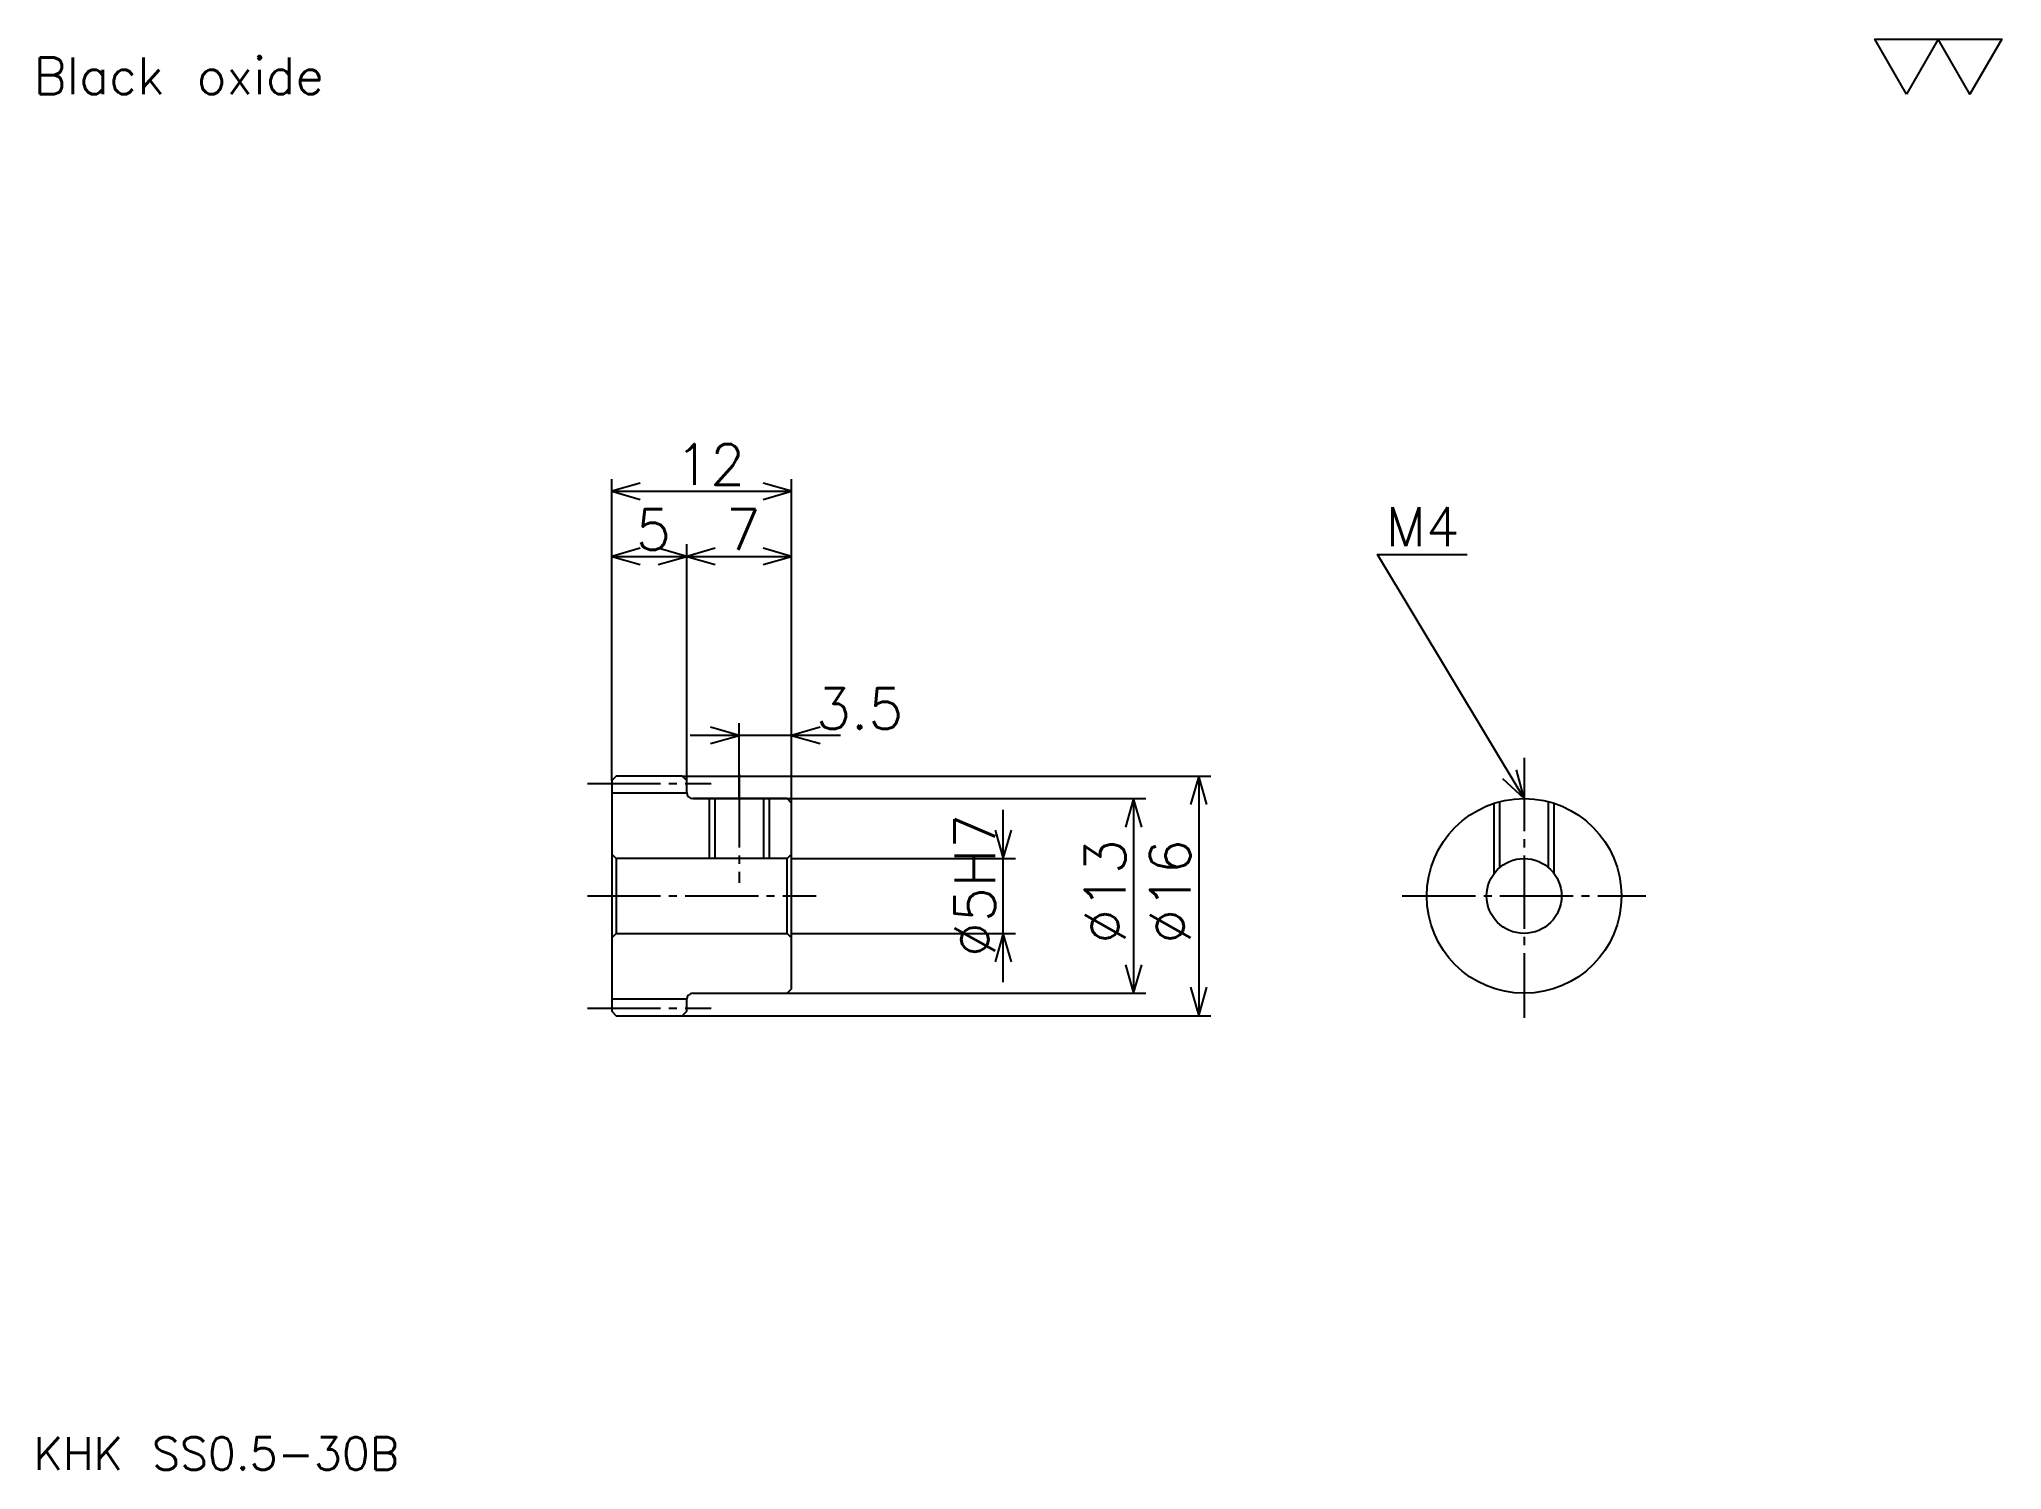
# Model space of a CAD drawing. Extents: x 6 to 137, y 6 to 102.
import ezdxf

# ---------------------------------------------------------------- set-up
doc = ezdxf.new("R2010")
doc.units = 0
doc.linetypes.add('DASHDOT', pattern=[6.521738, 4.891304, -0.543478, 0.543478, -0.543478])
doc.layers.get('0').update_dxf_attribs({"linetype": 'CONTINUOUS'})
doc.layers.add('DASHDOT', color=6, linetype='DASHDOT')
doc.styles.add('KANJI', font='TXT', dxfattribs={"bigfont": 'BIGFONT'})

msp = doc.modelspace()

# ---------------------------------------------------------------- linework, layer by layer
at = {"color": 5}
for p, q in [((44.021736, 52.29348), (44.021736, 72.13044)), ((56.021736, 52.29348), (56.021736, 72.13044)), ((44.021736, 71.315216), (56.021736, 71.315216)), ((44.021736, 66.967392), (49.021736, 66.967392)), ((49.021736, 52.29348), (49.021736, 67.782608)), ((49.021736, 66.967392), (56.021736, 66.967392)), ((52.521736, 52.29348), (52.521736, 55.826088)), ((59.282608, 55.010872), (49.260868, 55.010872)), ((44.021736, 51.993481), (44.021736, 52.29348)), ((48.721737, 52.29348), (56.021736, 52.29348)), ((49.021736, 51.993481), (49.021736, 52.29348)), ((52.521736, 50.79348), (52.521736, 52.29348)), ((56.021736, 52.29348), (84.010864, 52.29348)), ((56.021736, 50.493481), (56.021736, 52.29348)), ((83.195648, 52.29348), (83.195648, 36.29348)), ((49.421738, 50.79348), (56.021736, 50.79348)), ((56.021736, 50.79348), (79.66304, 50.79348)), ((70.152176, 38.532612), (70.152176, 50.054348)), ((78.847824, 50.79348), (78.847824, 37.79348)), ((56.021736, 46.79348), (70.967392, 46.79348)), ((56.021736, 41.79348), (70.967392, 41.79348)), ((49.421738, 37.79348), (56.021736, 37.79348)), ((56.021736, 37.79348), (79.66304, 37.79348)), ((48.721737, 36.29348), (56.021736, 36.29348)), ((56.021736, 36.29348), (84.010864, 36.29348))]:
    msp.add_line(p, q, dxfattribs=at)
at = {"color": 4}
for p, q in [((44.021736, 51.16848), (49.021736, 51.16848)), ((44.321735, 46.79348), (44.321735, 41.79348)), ((55.721737, 46.79348), (56.021736, 47.093479)), ((55.721737, 41.79348), (56.021736, 41.493481)), ((44.021736, 37.41848), (49.021736, 37.41848))]:
    msp.add_line(p, q, dxfattribs=at)
at = {"color": 7}
msp.add_lwpolyline([(130.434784, 97.826088), (128.315216, 101.5), (136.793488, 101.5), (134.67392, 97.826088), (132.554352, 101.5), (130.434784, 97.826088)], dxfattribs=at)
at = {"color": 5}
for points in [[(45.923908, 71.858696), (44.021736, 71.315216), (45.923908, 70.771744)], [(54.11956, 70.771744), (56.021736, 71.315216), (54.11956, 71.858696)], [(45.923908, 67.510872), (44.021736, 66.967392), (45.923908, 66.423912)], [(47.11956, 66.423912), (49.021736, 66.967392), (47.11956, 67.510872)], [(50.923912, 67.510872), (49.021736, 66.967392), (50.923912, 66.423912)], [(54.11956, 66.423912), (56.021736, 66.967392), (54.11956, 67.510872)], [(104.91304, 50.79348), (95.130432, 67.097824), (101.108688, 67.097824)], [(50.61956, 54.467392), (52.521736, 55.010872), (50.61956, 55.554348)], [(57.923912, 55.554348), (56.021736, 55.010872), (57.923912, 54.467392)], [(103.468353, 52.144962), (104.91304, 50.79348), (104.400406, 52.704197)], [(83.739128, 50.391304), (83.195648, 52.29348), (82.652168, 50.391304)], [(79.391304, 48.891304), (78.847824, 50.79348), (78.304344, 48.891304)], [(69.608696, 48.695656), (70.152176, 46.79348), (70.695648, 48.695656)], [(70.695648, 39.891304), (70.152176, 41.79348), (69.608696, 39.891304)], [(78.304344, 39.695656), (78.847824, 37.79348), (79.391304, 39.695656)], [(82.652168, 38.195656), (83.195648, 36.29348), (83.739128, 38.195656)]]:
    msp.add_lwpolyline(points, dxfattribs=at)
at = {"color": 4}
for points in [[(49.021736, 51.193481), (49.021736, 51.993481), (48.721737, 52.29348), (44.321735, 52.29348), (44.021736, 51.993481), (44.021736, 41.493481)], [(49.421738, 37.79348), (55.721737, 37.79348), (56.021736, 38.093479), (56.021736, 50.493481), (55.721737, 50.79348), (49.421738, 50.79348)], [(50.521736, 50.79348), (50.521736, 46.79348)], [(50.901737, 50.79348), (50.901737, 46.79348)], [(54.141735, 50.79348), (54.141735, 46.79348)], [(54.521736, 50.79348), (54.521736, 46.79348)], [(102.91304, 45.79348), (102.91304, 50.478138)], [(103.293045, 46.197582), (103.293045, 50.588367)], [(106.533035, 46.197582), (106.533035, 50.588367)], [(106.91304, 45.79348), (106.91304, 50.478138)], [(44.021736, 41.493481), (44.321735, 41.79348), (55.721737, 41.79348), (55.721737, 46.79348), (44.321735, 46.79348), (44.021736, 47.093479)], [(44.021736, 41.493481), (44.021736, 36.593479), (44.321735, 36.29348), (48.721737, 36.29348), (49.021736, 36.593479), (49.021736, 37.393478)]]:
    msp.add_lwpolyline(points, dxfattribs=at)
for radius in [6.5, 2.5]:
    msp.add_circle((104.91304, 44.29348), radius, dxfattribs=at)
for centre, start, end in [((49.421738, 51.193481), 180, 270), ((49.421738, 37.393478), 90, 180)]:
    msp.add_arc(centre, 0.4, start, end, dxfattribs=at)
at = {"layer": 'DASHDOT', "color": 7}
for p, q in [((104.91304, 53.510872), (104.91304, 36.163044)), ((42.3913, 51.79348), (50.652172, 51.79348)), ((42.3913, 44.29348), (57.652172, 44.29348)), ((96.782608, 44.29348), (113.043472, 44.29348)), ((42.3913, 36.79348), (50.652172, 36.79348))]:
    msp.add_line(p, q, dxfattribs=at)
msp.add_lwpolyline([(52.521736, 52.423916), (52.521736, 45.163044)], dxfattribs=at)

# ---------------------------------------------------------------- texts
at = {"color": 7, "style": 'KANJI'}
for s, height, p in [('Black oxide', 2.445652, (5.434783, 97.826088)), ('12', 2.717391, (48.255432, 71.75)), ('5', 2.717391, (45.638584, 67.402176)), ('7', 2.717391, (51.638584, 67.402176)), ('M4', 2.608696, (95.673904, 67.641304)), ('3.5', 2.717391, (57.652172, 55.445656)), ('KHK SS0.5-30B', 2.173913, (5.434783, 5.978261))]:
    msp.add_text(s, height=height, dxfattribs=at).set_placement(p)
for s, p in [('%%c5H7', (69.608696, 40.217392)), ('%%c13', (78.304344, 41.100544)), ('%%c16', (82.652168, 41.100544))]:
    msp.add_text(s, height=2.717391, rotation=90, dxfattribs=at).set_placement(p)

doc.saveas('drawing.dxf')
